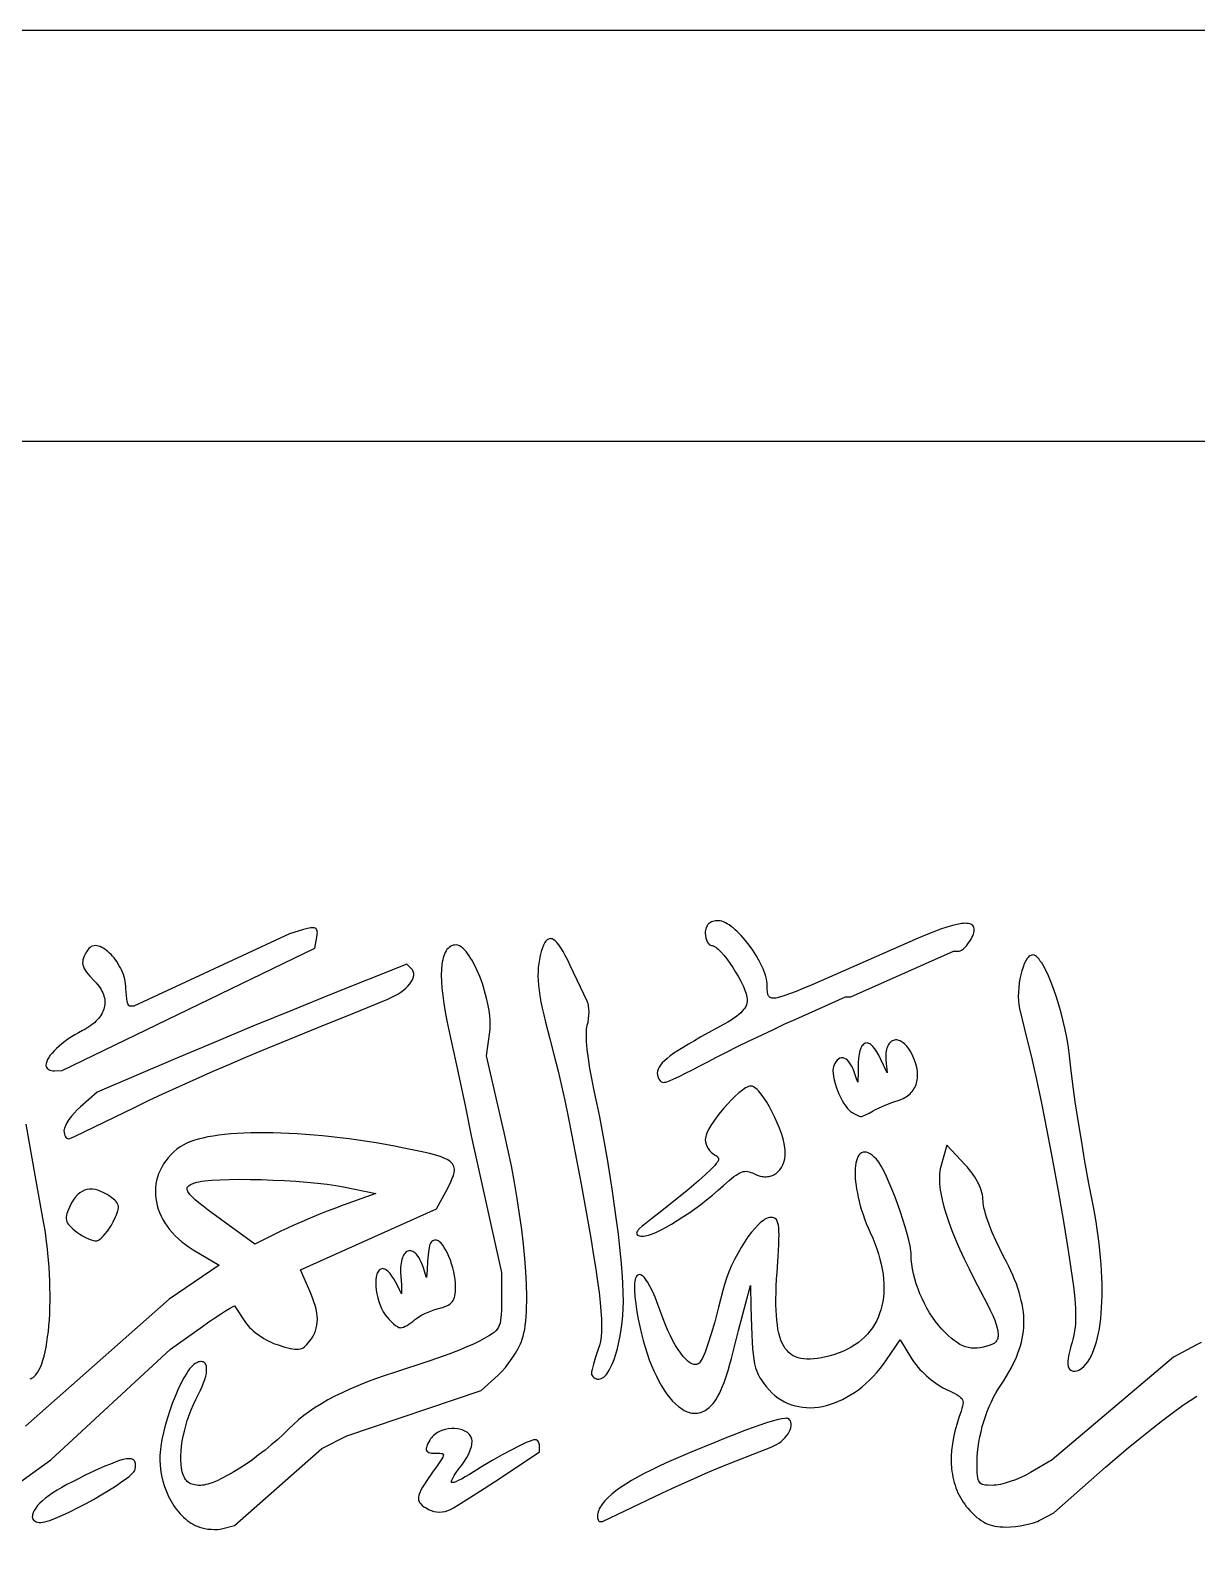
# Model space of a CAD drawing. Extents: x -592 to 638, y 287 to 852.
# Drawn here: x -27.4 to 86, y 703.5 to 852.1 of the extents above; entities that cross this region are included whole.
import ezdxf

# ---------------------------------------------------------------- set-up
doc = ezdxf.new("R2010")
doc.units = 0
doc.layers.add('COUCHE_1', color=18, linetype='CONTINUOUS')
doc.layers.add('LAYER_1', color=174, linetype='CONTINUOUS')

msp = doc.modelspace()

# ---------------------------------------------------------------- linework, layer by layer
at = {"layer": 'COUCHE_1'}
for points in [[(-591.86, 287.13), (638.14, 287.13), (638.14, 852.13), (-591.86, 852.13)], [(0.27, 762.85), (0.48, 763.92), (0.52, 764.21), (0.53, 764.34), (0.52, 764.45), (0.5, 764.56), (0.46, 764.65), (0.41, 764.72), (0.33, 764.78), (0.23, 764.82), (0.13, 764.83), (0.01, 764.83), (-0.12, 764.82), (-0.43, 764.76), (-0.82, 764.66), (-2.19, 764.25), (-17.31, 757.19), (-17.73, 757.19), (-17.75, 757.19), (-17.76, 757.2), (-17.79, 757.23), (-17.82, 757.28), (-17.9, 757.44), (-17.96, 757.66), (-18.01, 757.92), (-18.05, 758.23), (-18.08, 758.57), (-18.09, 758.94), (-18.1, 759.16), (-18.12, 759.38), (-18.16, 759.61), (-18.21, 759.83), (-18.27, 760.06), (-18.34, 760.28), (-18.43, 760.5), (-18.52, 760.72), (-18.62, 760.93), (-18.74, 761.14), (-18.98, 761.53), (-19.25, 761.89), (-19.39, 762.06), (-19.54, 762.22), (-19.69, 762.37), (-19.84, 762.51), (-19.99, 762.63), (-20.14, 762.74), (-20.3, 762.84), (-20.45, 762.92), (-20.6, 762.99), (-20.75, 763.04), (-20.9, 763.07), (-21.05, 763.09), (-21.19, 763.08), (-21.33, 763.05), (-21.46, 762.99), (-21.58, 762.91), (-21.69, 762.81), (-21.79, 762.68), (-21.93, 762.47), (-22.05, 762.27), (-22.15, 762.08), (-22.22, 761.9), (-22.28, 761.72), (-22.3, 761.55), (-22.31, 761.38), (-22.28, 761.21), (-22.23, 761.05), (-22.16, 760.87), (-22.06, 760.7), (-21.93, 760.51), (-21.78, 760.32), (-21.59, 760.11), (-21.15, 759.64), (-21, 759.48), (-20.86, 759.31), (-20.73, 759.15), (-20.61, 758.99), (-20.51, 758.82), (-20.42, 758.66), (-20.35, 758.49), (-20.28, 758.33), (-20.23, 758.17), (-20.19, 758.01), (-20.16, 757.85), (-20.15, 757.69), (-20.14, 757.53), (-20.15, 757.37), (-20.17, 757.21), (-20.2, 757.06), (-20.24, 756.9), (-20.3, 756.75), (-20.36, 756.6), (-20.44, 756.45), (-20.53, 756.3), (-20.63, 756.15), (-20.75, 756.01), (-20.88, 755.87), (-21.01, 755.73), (-21.16, 755.59), (-21.33, 755.45), (-21.5, 755.32), (-21.69, 755.19), (-21.88, 755.06), (-22.09, 754.94), (-22.32, 754.82), (-22.69, 754.62), (-23.05, 754.41), (-23.4, 754.2), (-23.73, 753.98), (-24.04, 753.76), (-24.33, 753.53), (-24.6, 753.31), (-24.85, 753.08), (-25.07, 752.86), (-25.27, 752.64), (-25.45, 752.43), (-25.59, 752.22), (-25.71, 752.01), (-25.8, 751.81), (-25.85, 751.62), (-25.87, 751.43), (-25.85, 751.31), (-25.79, 751.2), (-25.71, 751.11), (-25.6, 751.04), (-25.48, 750.98), (-25.34, 750.94), (-25.19, 750.92), (-25.04, 750.92), (-24.29, 750.95)], [(64.21, 763.88), (64.29, 764.05), (64.35, 764.2), (64.39, 764.35), (64.42, 764.49), (64.43, 764.61), (64.43, 764.73), (64.4, 764.85), (64.36, 764.95), (64.29, 765.04), (64.2, 765.11), (64.1, 765.17), (63.99, 765.21), (63.86, 765.24), (63.72, 765.25), (63.56, 765.26), (63.39, 765.25), (63.2, 765.23), (62.78, 765.16), (62.3, 765.05), (61.76, 764.89), (61.16, 764.68), (60.49, 764.43), (59.76, 764.14), (58.97, 763.8), (50.86, 760.25), (48.73, 759.32), (47.85, 758.94), (47.1, 758.63), (46.46, 758.39), (45.92, 758.2), (45.48, 758.07), (45.29, 758.02), (45.12, 757.99), (44.98, 757.98), (44.85, 757.98), (44.74, 757.98), (44.65, 758.01), (44.58, 758.04), (44.52, 758.08), (44.47, 758.13), (44.43, 758.19), (44.39, 758.26), (44.36, 758.35), (44.32, 758.58), (44.3, 758.86), (44.3, 759.19), (44.29, 759.4), (44.26, 759.62), (44.22, 759.84), (44.16, 760.08), (44.08, 760.32), (44, 760.57), (43.89, 760.82), (43.78, 761.08), (43.52, 761.6), (43.22, 762.12), (42.89, 762.64), (42.53, 763.14), (42.16, 763.62), (41.77, 764.06), (41.38, 764.46), (41.18, 764.64), (40.98, 764.81), (40.79, 764.96), (40.6, 765.1), (40.41, 765.22), (40.22, 765.32), (40.04, 765.4), (39.87, 765.46), (39.7, 765.5), (39.53, 765.51), (39.38, 765.51), (39.25, 765.5), (39.12, 765.47), (38.99, 765.44), (38.88, 765.4), (38.77, 765.34), (38.68, 765.28), (38.59, 765.21), (38.51, 765.13), (38.45, 765.03), (38.39, 764.93), (38.35, 764.82), (38.31, 764.7), (38.29, 764.58), (38.27, 764.45), (38.27, 764.3), (38.28, 764.07), (38.32, 763.85), (38.37, 763.65), (38.44, 763.47), (38.54, 763.32), (38.65, 763.21), (38.71, 763.16), (38.78, 763.12), (38.85, 763.1), (38.92, 763.09), (39, 763.08), (39.08, 763.06), (39.17, 763.01), (39.28, 762.94), (39.4, 762.85), (39.52, 762.74), (39.79, 762.48), (40.07, 762.16), (40.36, 761.79), (40.65, 761.39), (40.94, 760.96), (41.22, 760.51), (41.49, 760.06), (41.73, 759.62), (41.94, 759.18), (42.11, 758.77), (42.24, 758.4), (42.29, 758.23), (42.32, 758.07), (42.34, 757.93), (42.35, 757.8), (42.34, 757.64), (42.31, 757.49), (42.27, 757.33), (42.2, 757.18), (42.11, 757.02), (42, 756.87), (41.87, 756.71), (41.71, 756.54), (41.52, 756.38), (41.3, 756.2), (41.05, 756.03), (40.77, 755.84), (40.47, 755.65), (40.12, 755.45), (39.34, 755.01), (37.85, 754.21), (37.21, 753.84), (36.62, 753.5), (36.1, 753.19), (35.63, 752.9), (35.22, 752.62), (34.86, 752.36), (34.55, 752.12), (34.29, 751.89), (34.08, 751.68), (33.9, 751.47), (33.77, 751.27), (33.68, 751.07), (33.62, 750.87), (33.6, 750.68), (33.62, 750.51), (33.65, 750.34), (33.7, 750.19), (33.78, 750.06), (33.87, 749.94), (33.97, 749.85), (34.1, 749.79), (34.23, 749.77), (34.33, 749.79), (34.44, 749.82), (34.77, 749.94), (35.2, 750.12), (35.73, 750.37), (36.35, 750.67), (37.03, 751.01), (37.75, 751.38), (38.51, 751.78), (39.35, 752.23), (40.32, 752.73), (41.4, 753.27), (42.55, 753.83), (43.72, 754.39), (44.89, 754.94), (46.02, 755.47), (47.07, 755.94), (51.92, 758.1), (52.41, 758.1), (62.41, 762.54), (62.9, 762.54), (62.97, 762.55), (63.05, 762.57), (63.19, 762.64), (63.35, 762.75), (63.51, 762.9), (63.67, 763.07), (63.82, 763.26), (63.98, 763.48), (64.12, 763.71)], [(16.05, 760.73), (15.91, 761.03), (15.76, 761.32), (15.61, 761.6), (15.46, 761.85), (15.3, 762.09), (15.15, 762.31), (14.99, 762.51), (14.83, 762.69), (14.67, 762.84), (14.51, 762.96), (14.35, 763.06), (14.19, 763.12), (14.03, 763.16), (13.87, 763.15), (13.73, 763.12), (13.59, 763.07), (13.47, 763), (13.35, 762.91), (13.24, 762.81), (13.14, 762.7), (13.05, 762.57), (12.97, 762.42), (12.9, 762.27), (12.83, 762.09), (12.77, 761.91), (12.73, 761.71), (12.68, 761.49), (12.65, 761.26), (12.61, 760.76), (12.59, 760.21), (12.61, 759.6), (12.65, 758.94), (12.73, 758.23), (12.83, 757.46), (12.97, 756.64), (13.13, 755.77), (13.33, 754.85), (14.23, 750.7), (14.94, 747.36), (15.5, 744.58), (18.43, 731.27), (18.44, 728.47), (18.43, 727.58), (18.42, 727.21), (18.39, 726.89), (18.36, 726.6), (18.3, 726.36), (18.23, 726.14), (18.14, 725.95), (18.03, 725.77), (17.89, 725.61), (17.72, 725.45), (17.52, 725.3), (17.28, 725.14), (17, 724.98), (16.31, 724.6), (15.78, 724.35), (15.08, 724.04), (14.25, 723.71), (13.32, 723.35), (12.32, 722.99), (11.28, 722.62), (10.22, 722.27), (9.19, 721.93), (8.13, 721.6), (7.14, 721.27), (6.2, 720.94), (5.31, 720.61), (4.47, 720.27), (3.68, 719.94), (2.93, 719.59), (2.22, 719.24), (1.56, 718.89), (0.92, 718.52), (0.33, 718.14), (-0.24, 717.76), (-0.78, 717.36), (-1.29, 716.94), (-1.78, 716.51), (-2.24, 716.06), (-2.79, 715.53), (-3.36, 715.01), (-3.96, 714.5), (-4.56, 714), (-5.18, 713.53), (-5.79, 713.07), (-6.41, 712.64), (-7.01, 712.25), (-7.61, 711.88), (-8.18, 711.55), (-8.72, 711.27), (-9.23, 711.02), (-9.7, 710.83), (-9.92, 710.75), (-10.13, 710.69), (-10.33, 710.64), (-10.51, 710.6), (-10.67, 710.58), (-10.82, 710.57), (-11.02, 710.57), (-11.21, 710.59), (-11.38, 710.61), (-11.53, 710.64), (-11.67, 710.68), (-11.8, 710.73), (-11.92, 710.79), (-12.02, 710.86), (-12.12, 710.94), (-12.21, 711.03), (-12.29, 711.13), (-12.36, 711.25), (-12.43, 711.39), (-12.5, 711.54), (-12.55, 711.7), (-12.61, 711.88), (-12.68, 712.24), (-12.73, 712.62), (-12.76, 713.02), (-12.76, 713.45), (-12.73, 713.9), (-12.69, 714.37), (-12.62, 714.86), (-12.52, 715.35), (-12.41, 715.86), (-12.27, 716.37), (-12.12, 716.89), (-11.94, 717.4), (-11.74, 717.92), (-11.52, 718.43), (-11.29, 718.94), (-11.03, 719.44), (-10.84, 719.82), (-10.67, 720.19), (-10.53, 720.55), (-10.41, 720.88), (-10.33, 721.19), (-10.27, 721.47), (-10.24, 721.73), (-10.24, 721.96), (-10.27, 722.17), (-10.29, 722.26), (-10.33, 722.34), (-10.37, 722.42), (-10.43, 722.48), (-10.49, 722.53), (-10.56, 722.58), (-10.64, 722.6), (-10.73, 722.62), (-10.82, 722.62), (-10.92, 722.6), (-11.02, 722.58), (-11.12, 722.54), (-11.35, 722.43), (-11.48, 722.33), (-11.62, 722.21), (-11.76, 722.07), (-11.9, 721.9), (-12.04, 721.71), (-12.18, 721.5), (-12.46, 721.02), (-12.75, 720.48), (-13.03, 719.88), (-13.31, 719.23), (-13.58, 718.55), (-13.83, 717.84), (-14.06, 717.13), (-14.26, 716.41), (-14.44, 715.7), (-14.59, 715.02), (-14.7, 714.37), (-14.74, 714.06), (-14.77, 713.76), (-14.78, 713.48), (-14.79, 713.21), (-14.79, 712.92), (-14.77, 712.64), (-14.72, 712.08), (-14.63, 711.53), (-14.5, 710.99), (-14.35, 710.47), (-14.16, 709.96), (-13.94, 709.48), (-13.7, 709.02), (-13.43, 708.58), (-13.29, 708.38), (-13.14, 708.18), (-12.99, 707.99), (-12.82, 707.8), (-12.66, 707.63), (-12.49, 707.47), (-12.31, 707.31), (-12.13, 707.16), (-11.95, 707.03), (-11.76, 706.9), (-11.56, 706.79), (-11.36, 706.68), (-11.16, 706.59), (-10.95, 706.51), (-10.69, 706.43), (-10.41, 706.37), (-10.11, 706.32), (-9.8, 706.3), (-9.49, 706.29), (-9.19, 706.29), (-8.91, 706.32), (-8.66, 706.37), (-7.54, 706.65), (0.98, 714.16), (3.41, 715.4), (16.48, 719.8), (18.12, 721.3), (18.29, 721.47), (18.47, 721.65), (18.82, 722.04), (19.16, 722.48), (19.49, 722.94), (19.79, 723.42), (20.06, 723.89), (20.28, 724.35), (20.38, 724.57), (20.46, 724.79), (20.55, 725.08), (20.63, 725.4), (20.7, 725.75), (20.76, 726.14), (20.81, 726.55), (20.84, 726.99), (20.87, 727.45), (20.89, 727.94), (20.9, 728.45), (20.9, 728.99), (20.88, 730.13), (20.81, 731.36), (20.72, 732.66), (20.58, 734.03), (20.41, 735.47), (20.21, 736.95), (19.97, 738.48), (19.7, 740.05), (19.4, 741.65), (19.06, 743.27), (18.7, 744.9), (16.97, 752.38), (17.3, 754.71), (17.33, 754.99), (17.34, 755.29), (17.34, 755.59), (17.33, 755.91), (17.3, 756.24), (17.26, 756.58), (17.21, 756.93), (17.15, 757.28), (16.99, 757.99), (16.8, 758.7), (16.58, 759.4), (16.32, 760.08)], [(26.86, 757.47), (26.82, 757.59), (26.78, 757.69), (26.12, 759.05), (25.13, 761.16), (24.88, 761.67), (24.65, 762.13), (24.43, 762.53), (24.22, 762.87), (24.02, 763.16), (23.83, 763.39), (23.65, 763.57), (23.55, 763.64), (23.46, 763.7), (23.37, 763.74), (23.28, 763.76), (23.19, 763.77), (23.1, 763.76), (23.01, 763.73), (22.93, 763.69), (22.85, 763.63), (22.78, 763.56), (22.71, 763.48), (22.65, 763.38), (22.53, 763.15), (22.42, 762.86), (22.31, 762.53), (22.21, 762.14), (22.13, 761.75), (22.07, 761.36), (22.02, 760.97), (22, 760.56), (21.99, 760.14), (22.01, 759.7), (22.04, 759.23), (22.1, 758.73), (22.18, 758.2), (22.28, 757.63), (22.41, 757.01), (22.55, 756.35), (22.73, 755.63), (23.14, 754.01), (23.58, 752.36), (23.95, 750.88), (24.29, 749.46), (24.61, 748.01), (24.94, 746.43), (25.3, 744.61), (26.19, 739.87), (26.87, 736.08), (27.15, 734.44), (27.4, 732.95), (27.61, 731.61), (27.79, 730.41), (27.93, 729.34), (28.04, 728.38), (28.12, 727.53), (28.17, 726.78), (28.18, 726.12), (28.17, 725.54), (28.13, 725.02), (28.07, 724.57), (27.98, 724.17), (27.86, 723.81), (27.6, 723.06), (27.39, 722.38), (27.25, 721.84), (27.21, 721.63), (27.19, 721.49), (27.21, 721.37), (27.25, 721.25), (27.32, 721.16), (27.41, 721.07), (27.52, 721.01), (27.63, 720.96), (27.76, 720.92), (27.9, 720.91), (28.03, 720.93), (28.15, 720.96), (28.27, 721.03), (28.39, 721.11), (28.5, 721.21), (28.61, 721.32), (28.72, 721.46), (28.82, 721.61), (28.92, 721.78), (29.03, 721.96), (29.22, 722.37), (29.4, 722.83), (29.57, 723.35), (29.73, 723.9), (29.87, 724.49), (30, 725.11), (30.1, 725.75), (30.19, 726.42), (30.25, 727.1), (30.29, 727.78), (30.31, 728.47), (30.29, 729.32), (30.25, 730.28), (30.17, 731.35), (30.07, 732.5), (29.95, 733.73), (29.81, 735.03), (29.64, 736.39), (29.45, 737.78), (29.25, 739.21), (29.02, 740.66), (28.79, 742.12), (28.54, 743.57), (28.28, 745.01), (28.01, 746.42), (27.73, 747.79), (27.44, 749.12), (27.22, 750.15), (27.04, 751.15), (26.9, 752.1), (26.79, 752.97), (26.72, 753.75), (26.7, 754.1), (26.7, 754.42), (26.7, 754.71), (26.72, 754.96), (26.74, 755.17), (26.78, 755.34), (26.86, 755.65), (26.91, 755.98), (26.94, 756.31), (26.96, 756.63), (26.95, 756.94), (26.91, 757.22)], [(9.24, 761.27), (1.75, 758.29), (-1.74, 756.89), (-5.74, 755.25), (-9.75, 753.58), (-13.29, 752.08), (-20.9, 748.83), (-22.5, 747.42), (-22.82, 747.12), (-23.12, 746.8), (-23.4, 746.48), (-23.64, 746.16), (-23.83, 745.86), (-23.98, 745.57), (-24.04, 745.44), (-24.08, 745.32), (-24.11, 745.2), (-24.12, 745.09), (-24.11, 744.91), (-24.08, 744.75), (-24.04, 744.6), (-23.97, 744.48), (-23.89, 744.39), (-23.79, 744.32), (-23.67, 744.3), (-23.55, 744.33), (-23.1, 744.52), (-17.27, 747.35), (-15.97, 747.98), (-14.5, 748.66), (-12.92, 749.39), (-11.27, 750.13), (-9.61, 750.86), (-7.98, 751.57), (-6.44, 752.23), (-5.03, 752.82), (1.38, 755.45), (3.42, 756.27), (7.38, 757.87), (7.72, 758.03), (8.05, 758.19), (8.35, 758.37), (8.64, 758.56), (8.9, 758.75), (9.13, 758.95), (9.33, 759.15), (9.51, 759.36), (9.66, 759.56), (9.77, 759.77), (9.85, 759.97), (9.9, 760.17), (9.9, 760.27), (9.9, 760.37), (9.89, 760.46), (9.86, 760.56), (9.83, 760.64), (9.78, 760.73), (9.72, 760.81), (9.65, 760.88)], [(75.2, 742.1), (74.85, 744.15), (74.53, 746.08), (74.26, 747.9), (74.02, 749.6), (73.82, 751.19), (73.65, 752.66), (73.56, 753.39), (73.44, 754.16), (73.28, 754.94), (73.09, 755.74), (72.89, 756.54), (72.66, 757.32), (72.42, 758.09), (72.16, 758.82), (71.9, 759.5), (71.64, 760.14), (71.38, 760.7), (71.12, 761.19), (70.99, 761.4), (70.86, 761.59), (70.74, 761.76), (70.62, 761.9), (70.5, 762.02), (70.38, 762.11), (70.26, 762.16), (70.14, 762.18), (70.03, 762.17), (69.93, 762.14), (69.84, 762.09), (69.75, 762.02), (69.67, 761.93), (69.59, 761.83), (69.44, 761.6), (69.3, 761.32), (69.18, 761), (69.06, 760.64), (68.96, 760.26), (68.88, 759.85), (68.81, 759.43), (68.76, 759), (68.73, 758.57), (68.72, 758.15), (68.73, 757.73), (68.77, 757.34), (68.83, 756.96), (69.31, 754.95), (70.05, 751.93), (70.25, 751.06), (70.48, 750.07), (70.97, 747.76), (71.5, 745.1), (72.05, 742.22), (72.59, 739.23), (73.1, 736.25), (73.56, 733.41), (73.96, 730.8), (74.11, 729.69), (74.21, 728.7), (74.27, 727.81), (74.29, 727.4), (74.29, 727.01), (74.29, 726.64), (74.27, 726.29), (74.24, 725.96), (74.2, 725.65), (74.16, 725.35), (74.1, 725.06), (74.03, 724.78), (73.95, 724.51), (73.82, 724.1), (73.72, 723.7), (73.64, 723.31), (73.58, 722.95), (73.55, 722.63), (73.54, 722.36), (73.56, 722.14), (73.59, 722.05), (73.63, 721.97), (73.72, 721.86), (73.83, 721.78), (73.95, 721.73), (74.09, 721.69), (74.23, 721.69), (74.38, 721.71), (74.53, 721.75), (74.67, 721.82), (74.89, 721.97), (75.09, 722.14), (75.29, 722.35), (75.47, 722.59), (75.64, 722.85), (75.8, 723.14), (75.95, 723.45), (76.08, 723.79), (76.21, 724.16), (76.33, 724.55), (76.43, 724.96), (76.52, 725.39), (76.6, 725.85), (76.68, 726.32), (76.74, 726.82), (76.79, 727.34), (76.82, 727.87), (76.85, 728.43), (76.87, 729), (76.87, 729.59), (76.86, 730.19), (76.84, 730.81), (76.81, 731.44), (76.77, 732.09), (76.72, 732.75), (76.66, 733.42), (76.58, 734.11), (76.49, 734.81), (76.39, 735.51), (76.28, 736.23), (76.16, 736.95), (76.02, 737.68), (75.59, 739.95)], [(52.3, 747.04), (52.4, 746.96), (52.49, 746.9), (52.78, 746.73), (53.03, 746.59), (53.24, 746.5), (53.38, 746.45), (53.47, 746.47), (53.57, 746.5), (53.84, 746.62), (54.2, 746.8), (54.6, 747.01), (54.84, 747.13), (55.12, 747.27), (55.78, 747.56), (56.51, 747.85), (57.21, 748.1), (57.37, 748.16), (57.53, 748.23), (57.67, 748.31), (57.82, 748.39), (57.95, 748.48), (58.07, 748.58), (58.19, 748.68), (58.3, 748.79), (58.4, 748.9), (58.49, 749.03), (58.57, 749.16), (58.65, 749.29), (58.71, 749.43), (58.77, 749.57), (58.81, 749.72), (58.85, 749.87), (58.9, 750.19), (58.92, 750.52), (58.9, 750.87), (58.84, 751.22), (58.75, 751.59), (58.62, 751.96), (58.46, 752.35), (58.26, 752.74), (58.06, 753.05), (57.86, 753.32), (57.75, 753.44), (57.64, 753.54), (57.53, 753.63), (57.43, 753.71), (57.32, 753.77), (57.21, 753.83), (57.1, 753.87), (56.99, 753.89), (56.89, 753.91), (56.78, 753.91), (56.68, 753.9), (56.58, 753.87), (56.48, 753.83), (56.39, 753.78), (56.31, 753.72), (56.23, 753.64), (56.16, 753.56), (56.09, 753.46), (56.03, 753.35), (55.98, 753.24), (55.93, 753.11), (55.9, 752.97), (55.84, 752.67), (55.82, 752.33), (55.84, 751.95), (55.95, 750.72), (55.36, 752), (55.15, 752.42), (54.95, 752.77), (54.76, 753.06), (54.57, 753.29), (54.47, 753.38), (54.38, 753.46), (54.28, 753.52), (54.19, 753.57), (54.09, 753.6), (54, 753.62), (53.9, 753.61), (53.81, 753.59), (53.73, 753.55), (53.65, 753.49), (53.58, 753.42), (53.51, 753.33), (53.45, 753.23), (53.4, 753.11), (53.31, 752.84), (53.23, 752.52), (53.18, 752.14), (53.15, 751.7), (53.14, 751.21), (53.13, 750.55), (53.12, 750.06), (53.11, 749.82), (53.1, 749.82), (52.99, 750.14), (52.83, 750.6), (52.73, 750.9), (52.61, 751.16), (52.49, 751.4), (52.37, 751.6), (52.24, 751.78), (52.1, 751.93), (51.96, 752.04), (51.82, 752.12), (51.67, 752.16), (51.52, 752.17), (51.37, 752.13), (51.23, 752.05), (51.1, 751.94), (50.98, 751.79), (50.87, 751.61), (50.77, 751.39), (50.74, 751.29), (50.71, 751.18), (50.69, 750.93), (50.7, 750.65), (50.74, 750.35), (50.8, 750.03), (50.89, 749.69), (51, 749.35), (51.12, 749), (51.26, 748.66), (51.41, 748.33), (51.58, 748.01), (51.75, 747.72), (51.93, 747.46), (52.11, 747.23)], [(31.99, 734.82), (32.14, 734.82), (32.27, 734.82), (32.42, 734.84), (32.57, 734.87), (32.74, 734.92), (33.12, 735.05), (33.53, 735.22), (33.99, 735.44), (34.47, 735.7), (34.99, 736), (35.53, 736.33), (36.09, 736.69), (36.66, 737.07), (37.24, 737.48), (37.82, 737.91), (38.39, 738.36), (38.96, 738.82), (39.52, 739.29), (40.05, 739.76), (40.6, 740.25), (40.84, 740.45), (41.06, 740.62), (41.27, 740.77), (41.45, 740.89), (41.63, 740.98), (41.79, 741.05), (41.95, 741.1), (42.09, 741.12), (42.24, 741.13), (42.38, 741.12), (42.53, 741.08), (42.69, 741.03), (42.86, 740.97), (43.04, 740.88), (43.33, 740.75), (43.62, 740.66), (43.76, 740.63), (43.9, 740.61), (44.04, 740.6), (44.18, 740.6), (44.31, 740.61), (44.44, 740.62), (44.57, 740.65), (44.69, 740.69), (44.81, 740.73), (44.93, 740.79), (45.04, 740.85), (45.15, 740.92), (45.34, 741.08), (45.52, 741.28), (45.68, 741.5), (45.81, 741.76), (45.91, 742.03), (45.99, 742.34), (46.03, 742.66), (46.05, 743.01), (46.04, 743.2), (46.02, 743.4), (45.95, 743.83), (45.83, 744.3), (45.67, 744.8), (45.48, 745.32), (45.27, 745.85), (45.03, 746.38), (44.78, 746.9), (44.51, 747.39), (44.24, 747.86), (43.97, 748.28), (43.7, 748.65), (43.44, 748.96), (43.31, 749.09), (43.19, 749.2), (43.07, 749.29), (42.95, 749.36), (42.84, 749.4), (42.72, 749.42), (42.6, 749.41), (42.47, 749.37), (42.33, 749.31), (42.19, 749.24), (42.04, 749.14), (41.88, 749.03), (41.54, 748.77), (41.19, 748.45), (40.82, 748.1), (40.45, 747.7), (40.08, 747.29), (39.73, 746.86), (39.39, 746.43), (39.09, 746), (38.82, 745.58), (38.59, 745.19), (38.42, 744.83), (38.36, 744.66), (38.31, 744.51), (38.28, 744.36), (38.27, 744.22), (38.29, 744.01), (38.35, 743.78), (38.43, 743.57), (38.55, 743.35), (38.69, 743.16), (38.85, 742.98), (39.03, 742.82), (39.22, 742.7), (39.35, 742.63), (39.44, 742.56), (39.5, 742.49), (39.54, 742.42), (39.55, 742.35), (39.54, 742.26), (39.51, 742.16), (39.44, 742.03), (39.34, 741.88), (39.21, 741.71), (39.03, 741.52), (38.82, 741.31), (38.29, 740.81), (37.6, 740.2), (36.46, 739.23), (35.22, 738.22), (34.04, 737.27), (33.05, 736.52), (32.54, 736.13), (32.14, 735.8), (31.85, 735.54), (31.74, 735.42), (31.67, 735.31), (31.61, 735.21), (31.59, 735.11), (31.61, 735.01), (31.67, 734.93), (31.76, 734.87), (31.87, 734.84)], [(-20.23, 739.04), (-20.53, 739.18), (-20.81, 739.28), (-21.09, 739.35), (-21.36, 739.38), (-21.62, 739.39), (-21.88, 739.35), (-22.12, 739.28), (-22.35, 739.18), (-22.57, 739.04), (-22.78, 738.87), (-22.97, 738.67), (-23.15, 738.43), (-23.32, 738.16), (-23.48, 737.86), (-23.69, 737.4), (-23.77, 737.19), (-23.83, 737.01), (-23.87, 736.83), (-23.9, 736.67), (-23.9, 736.52), (-23.88, 736.37), (-23.83, 736.22), (-23.76, 736.08), (-23.67, 735.95), (-23.56, 735.81), (-23.42, 735.68), (-23.26, 735.53), (-22.87, 735.22), (-22.59, 735.02), (-22.31, 734.84), (-22.02, 734.69), (-21.74, 734.56), (-21.48, 734.46), (-21.24, 734.4), (-21.13, 734.38), (-21.03, 734.38), (-20.93, 734.38), (-20.84, 734.4), (-20.76, 734.43), (-20.67, 734.48), (-20.49, 734.62), (-20.3, 734.81), (-20.1, 735.04), (-19.9, 735.3), (-19.7, 735.59), (-19.51, 735.9), (-19.33, 736.22), (-19.1, 736.71), (-19, 736.91), (-18.93, 737.1), (-18.87, 737.27), (-18.84, 737.43), (-18.82, 737.58), (-18.82, 737.72), (-18.85, 737.85), (-18.9, 737.98), (-18.97, 738.1), (-19.06, 738.21), (-19.17, 738.32), (-19.3, 738.43), (-19.62, 738.67), (-19.93, 738.87)], [(-11.84, 739.81), (-11.64, 739.91), (-11.38, 740.01), (-11.21, 740.07), (-11, 740.11), (-10.75, 740.16), (-10.46, 740.2), (-9.77, 740.26), (-8.96, 740.31), (-8.05, 740.33), (-7.06, 740.35), (-6.01, 740.34), (-4.91, 740.32), (-3.79, 740.28), (-2.67, 740.23), (-1.56, 740.16), (-0.49, 740.08), (0.53, 739.99), (1.48, 739.88), (2.33, 739.76), (3.07, 739.62), (6.21, 738.98), (3.05, 737.84), (2.3, 737.56), (1.49, 737.25), (0.66, 736.92), (-0.18, 736.57), (-0.99, 736.23), (-1.75, 735.9), (-2.44, 735.58), (-3.03, 735.3), (-5.55, 734.05), (-8.9, 736.48), (-10.1, 737.36), (-10.59, 737.74), (-11.01, 738.07), (-11.36, 738.37), (-11.65, 738.64), (-11.87, 738.87), (-12.02, 739.08), (-12.08, 739.17), (-12.11, 739.25), (-12.14, 739.32), (-12.15, 739.39), (-12.15, 739.45), (-12.14, 739.5), (-12.12, 739.55), (-12.09, 739.6), (-12.05, 739.66), (-12, 739.71)], [(7.32, 726.93), (7.53, 726.7), (7.73, 726.48), (7.93, 726.3), (8.13, 726.14), (8.31, 726.02), (8.47, 725.94), (8.55, 725.92), (8.62, 725.91), (8.76, 725.93), (8.92, 725.97), (9.08, 726.05), (9.26, 726.14), (9.44, 726.25), (9.63, 726.38), (9.81, 726.52), (9.97, 726.67), (10.16, 726.82), (10.39, 726.98), (10.66, 727.14), (10.97, 727.29), (11.3, 727.44), (11.63, 727.57), (11.97, 727.68), (12.31, 727.77), (12.54, 727.83), (12.75, 727.89), (12.94, 727.96), (13.12, 728.04), (13.27, 728.12), (13.41, 728.21), (13.54, 728.32), (13.64, 728.43), (13.73, 728.56), (13.81, 728.71), (13.86, 728.86), (13.91, 729.03), (13.94, 729.22), (13.96, 729.42), (13.98, 729.88), (13.97, 730.24), (13.93, 730.6), (13.87, 730.98), (13.8, 731.36), (13.7, 731.74), (13.59, 732.12), (13.47, 732.48), (13.33, 732.83), (13.19, 733.15), (13.04, 733.45), (12.88, 733.72), (12.72, 733.95), (12.56, 734.15), (12.39, 734.3), (12.31, 734.35), (12.22, 734.4), (12.13, 734.43), (12.04, 734.43), (11.94, 734.43), (11.84, 734.41), (11.75, 734.37), (11.66, 734.31), (11.59, 734.23), (11.53, 734.13), (11.48, 734.02), (11.44, 733.87), (11.4, 733.7), (11.36, 733.51), (11.31, 733.02), (11.26, 732.37), (11.21, 731.56), (11.18, 731.11), (11.16, 730.79), (11.16, 730.79), (11.12, 730.87), (10.84, 731.73), (10.68, 732.17), (10.59, 732.37), (10.51, 732.55), (10.42, 732.71), (10.32, 732.86), (10.23, 732.98), (10.13, 733.09), (10.03, 733.19), (9.93, 733.27), (9.83, 733.33), (9.73, 733.37), (9.62, 733.4), (9.52, 733.41), (9.42, 733.39), (9.32, 733.36), (9.22, 733.32), (9.14, 733.25), (9.06, 733.17), (8.98, 733.07), (8.91, 732.96), (8.85, 732.84), (8.8, 732.7), (8.75, 732.55), (8.71, 732.38), (8.67, 732.2), (8.63, 731.81), (8.62, 731.36), (8.64, 730.86), (8.7, 730.11), (8.73, 729.57), (8.73, 729.22), (8.73, 729.21), (8.69, 729.27), (8.53, 729.6), (8.3, 730.08), (8.14, 730.39), (7.97, 730.68), (7.79, 730.94), (7.61, 731.18), (7.42, 731.37), (7.25, 731.52), (7.16, 731.58), (7.07, 731.62), (6.98, 731.65), (6.9, 731.66), (6.79, 731.65), (6.7, 731.62), (6.61, 731.57), (6.53, 731.5), (6.47, 731.42), (6.41, 731.33), (6.36, 731.22), (6.32, 731.11), (6.26, 730.85), (6.22, 730.57), (6.21, 730.25), (6.23, 729.91), (6.26, 729.56), (6.32, 729.2), (6.4, 728.83), (6.51, 728.47), (6.63, 728.12), (6.77, 727.78), (6.94, 727.47), (7.13, 727.18)], [(28.27, 707.04), (32.62, 709.14), (34.03, 709.81), (35.42, 710.46), (36.82, 711.09), (38.25, 711.71), (39.73, 712.33), (41.28, 712.96), (42.93, 713.61), (44.69, 714.3), (44.95, 714.41), (45.19, 714.54), (45.42, 714.69), (45.64, 714.85), (45.84, 715.02), (46.02, 715.2), (46.18, 715.39), (46.32, 715.59), (46.43, 715.78), (46.52, 715.98), (46.59, 716.17), (46.62, 716.36), (46.63, 716.55), (46.59, 716.72), (46.56, 716.8), (46.52, 716.88), (46.46, 716.95), (46.4, 717.03), (46.32, 717.07), (46.23, 717.09), (46.12, 717.1), (45.99, 717.09), (45.67, 717.05), (45.27, 716.96), (44.78, 716.82), (44.21, 716.65), (43.56, 716.43), (42.83, 716.17), (42.02, 715.87), (41.15, 715.53), (40.2, 715.16), (39.18, 714.75), (36.95, 713.82), (34.47, 712.75), (33.71, 712.41), (32.99, 712.06), (32.31, 711.72), (31.67, 711.38), (31.08, 711.03), (30.53, 710.69), (30.03, 710.36), (29.57, 710.03), (29.16, 709.7), (28.81, 709.38), (28.5, 709.06), (28.25, 708.75), (28.14, 708.59), (28.04, 708.44), (27.96, 708.29), (27.9, 708.15), (27.84, 708), (27.8, 707.85), (27.78, 707.71), (27.77, 707.57), (27.79, 707.38), (27.84, 707.23), (27.87, 707.16), (27.92, 707.1), (27.98, 707.06), (28.05, 707.04)], [(22.14, 714.51), (22.11, 714.62), (22.08, 714.72), (22.03, 714.81), (21.98, 714.89), (21.9, 714.95), (21.82, 715), (21.72, 715.01), (21.57, 714.99), (21.38, 714.93), (21.14, 714.85), (20.85, 714.73), (20.18, 714.42), (19.38, 714.01), (18.51, 713.54), (17.59, 713.03), (16.67, 712.48), (15.79, 711.93), (15.33, 711.63), (14.91, 711.39), (14.55, 711.18), (14.24, 711.03), (13.99, 710.92), (13.79, 710.86), (13.71, 710.84), (13.65, 710.84), (13.61, 710.84), (13.59, 710.85), (13.58, 710.86), (13.58, 710.87), (13.57, 710.89), (13.57, 710.94), (13.59, 711), (13.61, 711.07), (13.7, 711.27), (13.84, 711.52), (14.03, 711.81), (14.27, 712.16), (14.57, 712.55), (14.83, 712.91), (15.06, 713.28), (15.25, 713.65), (15.4, 714.01), (15.51, 714.35), (15.55, 714.51), (15.57, 714.66), (15.58, 714.81), (15.58, 714.94), (15.56, 715.07), (15.53, 715.18), (15.47, 715.31), (15.4, 715.42), (15.32, 715.53), (15.22, 715.63), (15.12, 715.71), (15.01, 715.79), (14.89, 715.86), (14.76, 715.92), (14.63, 715.97), (14.48, 716.01), (14.19, 716.07), (13.89, 716.1), (13.58, 716.1), (13.26, 716.06), (12.95, 716), (12.64, 715.9), (12.36, 715.78), (12.22, 715.7), (12.09, 715.62), (11.96, 715.53), (11.84, 715.43), (11.73, 715.32), (11.63, 715.21), (11.54, 715.09), (11.46, 714.96), (11.29, 714.64), (11.18, 714.37), (11.14, 714.26), (11.13, 714.15), (11.13, 714.05), (11.16, 713.96), (11.22, 713.88), (11.29, 713.82), (11.39, 713.77), (11.49, 713.74), (11.62, 713.72), (11.76, 713.71), (12.09, 713.7), (12.45, 713.69), (12.59, 713.68), (12.69, 713.66), (12.75, 713.63), (12.78, 713.61), (12.79, 713.58), (12.79, 713.53), (12.77, 713.44), (12.72, 713.31), (12.64, 713.16), (12.52, 712.97), (12.19, 712.48), (11.74, 711.84), (11.18, 711.03), (10.95, 710.68), (10.76, 710.38), (10.61, 710.1), (10.49, 709.86), (10.41, 709.63), (10.37, 709.43), (10.36, 709.24), (10.38, 709.15), (10.4, 709.06), (10.47, 708.9), (10.58, 708.76), (10.73, 708.62), (10.9, 708.49), (11.11, 708.37), (11.34, 708.23), (11.6, 708.12), (11.86, 708.03), (12.13, 707.98), (12.4, 707.97), (12.68, 707.98), (12.95, 708.03), (13.22, 708.11), (13.48, 708.23), (13.77, 708.39), (14.19, 708.64), (15.33, 709.35), (16.76, 710.26), (18.31, 711.28), (22.14, 713.83), (22.14, 714.4)], [(-26.19, 706.98), (-25.99, 707.02), (-25.76, 707.08), (-25.5, 707.16), (-24.93, 707.38), (-24.27, 707.66), (-23.56, 708), (-22.81, 708.37), (-22.04, 708.78), (-21.26, 709.2), (-20.5, 709.64), (-19.78, 710.08), (-19.11, 710.5), (-18.51, 710.9), (-18, 711.28), (-17.79, 711.45), (-17.6, 711.61), (-17.45, 711.76), (-17.33, 711.89), (-17.24, 712.02), (-17.2, 712.14), (-17.16, 712.39), (-17.15, 712.61), (-17.16, 712.71), (-17.19, 712.8), (-17.22, 712.89), (-17.27, 712.96), (-17.33, 713.03), (-17.41, 713.08), (-17.49, 713.12), (-17.59, 713.14), (-17.69, 713.16), (-17.8, 713.16), (-18.06, 713.14), (-18.36, 713.08), (-18.72, 712.98), (-19.13, 712.83), (-19.6, 712.65), (-20.13, 712.43), (-20.72, 712.17), (-22.11, 711.52), (-22.72, 711.22), (-23.3, 710.93), (-23.83, 710.65), (-24.32, 710.37), (-24.78, 710.1), (-25.19, 709.83), (-25.57, 709.57), (-25.9, 709.32), (-26.2, 709.07), (-26.46, 708.83), (-26.68, 708.6), (-26.87, 708.36), (-27.01, 708.14), (-27.11, 707.91), (-27.18, 707.7), (-27.19, 707.59), (-27.2, 707.47), (-27.18, 707.36), (-27.12, 707.25), (-27.04, 707.16), (-26.93, 707.08), (-26.81, 707.03), (-26.67, 706.99), (-26.52, 706.96), (-26.36, 706.96)]]:
    msp.add_lwpolyline(points, close=True, dxfattribs=at)
for points in [[(-28.33, 710.94), (-25.41, 713.06), (-13.75, 723.81), (-10.65, 726.03), (-10.03, 726.47), (-9.44, 726.87), (-8.9, 727.23), (-8.42, 727.54), (-8.03, 727.78), (-7.72, 727.95), (-7.53, 728.04), (-7.52, 728.04), (-6.45, 726.42), (-6.34, 726.26), (-6.21, 726.1), (-6.06, 725.94), (-5.89, 725.78), (-5.71, 725.61), (-5.52, 725.46), (-5.11, 725.15), (-4.67, 724.87), (-4.44, 724.73), (-4.2, 724.61), (-3.97, 724.5), (-3.74, 724.39), (-3.5, 724.3), (-3.27, 724.23), (-2.62, 724.03), (-2.35, 723.95), (-2.1, 723.9), (-1.87, 723.85), (-1.67, 723.83), (-1.48, 723.82), (-1.31, 723.83), (-1.15, 723.86), (-1, 723.9), (-0.86, 723.97), (-0.73, 724.06), (-0.6, 724.17), (-0.48, 724.29), (-0.23, 724.59), (-0.05, 724.84), (0.11, 725.1), (0.24, 725.35), (0.35, 725.61), (0.43, 725.88), (0.49, 726.16), (0.52, 726.44), (0.53, 726.74), (0.51, 727.05), (0.47, 727.37), (0.4, 727.71), (0.31, 728.06), (0.2, 728.44), (0.06, 728.83), (-0.1, 729.25), (-0.29, 729.69), (-1.1, 731.54), (12.11, 737.47), (13.05, 739.19), (13.31, 739.69), (13.53, 740.12), (13.69, 740.52), (13.76, 740.7), (13.81, 740.87), (13.84, 741.03), (13.86, 741.19), (13.86, 741.33), (13.85, 741.48), (13.81, 741.61), (13.75, 741.74), (13.67, 741.86), (13.57, 741.97), (13.46, 742.08), (13.32, 742.18), (13.16, 742.27), (12.98, 742.36), (12.78, 742.45), (12.56, 742.53), (12.04, 742.69), (11.43, 742.86), (10.71, 743.02), (8.94, 743.39), (8.05, 743.57), (7.16, 743.73), (6.26, 743.89), (5.38, 744.03), (4.5, 744.16), (3.62, 744.28), (2.75, 744.39), (1.89, 744.49), (1.04, 744.58), (0.21, 744.65), (-0.62, 744.72), (-1.43, 744.77), (-2.23, 744.82), (-3.01, 744.85), (-3.77, 744.87), (-4.51, 744.88), (-5.23, 744.88), (-5.93, 744.87), (-6.61, 744.85), (-7.27, 744.81), (-7.89, 744.77), (-8.5, 744.71), (-9.07, 744.64), (-9.62, 744.56), (-10.13, 744.47), (-10.62, 744.37), (-11.07, 744.26), (-11.49, 744.14), (-11.87, 744), (-12.22, 743.85), (-12.53, 743.69), (-12.8, 743.52), (-13.13, 743.27), (-13.44, 743.01), (-13.72, 742.73), (-13.98, 742.45), (-14.22, 742.15), (-14.43, 741.85), (-14.61, 741.53), (-14.77, 741.21), (-14.91, 740.89), (-15.02, 740.56), (-15.11, 740.22), (-15.17, 739.88), (-15.21, 739.54), (-15.23, 739.19), (-15.22, 738.84), (-15.18, 738.49), (-15.13, 738.15), (-15.05, 737.8), (-14.95, 737.46), (-14.82, 737.11), (-14.67, 736.77), (-14.5, 736.44), (-14.3, 736.11), (-14.09, 735.79), (-13.85, 735.47), (-13.58, 735.16), (-13.3, 734.86), (-12.99, 734.57), (-12.66, 734.28), (-12.31, 734.01), (-11.93, 733.75), (-11.54, 733.5), (-9.03, 732), (-13.88, 728.68), (-27.87, 716.34)], [(-27.4, 720.94), (-27.3, 720.98), (-27.2, 721.02), (-27.11, 721.08), (-27.02, 721.15), (-26.85, 721.32), (-26.69, 721.54), (-26.55, 721.79), (-26.41, 722.08), (-26.28, 722.4), (-26.16, 722.76), (-26.05, 723.15), (-25.95, 723.58), (-25.86, 724.03), (-25.78, 724.51), (-25.71, 725.01), (-25.64, 725.54), (-25.59, 726.1), (-25.54, 726.67), (-25.51, 727.26), (-25.49, 727.87), (-25.47, 728.5), (-25.47, 729.14), (-25.48, 729.79), (-25.5, 730.45), (-25.52, 731.12), (-25.56, 731.79), (-25.62, 732.48), (-25.68, 733.16), (-25.75, 733.85), (-25.84, 734.53), (-25.93, 735.22), (-26.04, 735.9), (-26.16, 736.57), (-26.93, 740.75), (-27.81, 745.73)], [(86.52, 724.47), (86.04, 724.23), (83.82, 723.04), (72.01, 713.05), (69.89, 711.81), (69.44, 711.56), (68.95, 711.33), (68.44, 711.12), (67.94, 710.94), (67.44, 710.78), (66.98, 710.67), (66.77, 710.63), (66.56, 710.6), (66.38, 710.58), (66.21, 710.57), (65.72, 710.58), (65.52, 710.6), (65.35, 710.63), (65.21, 710.67), (65.1, 710.72), (65.01, 710.79), (64.93, 710.88), (64.87, 710.99), (64.82, 711.14), (64.78, 711.32), (64.75, 711.54), (64.73, 711.8), (64.72, 712.1), (64.72, 712.83), (64.73, 713.31), (64.76, 713.8), (64.81, 714.29), (64.89, 714.79), (64.98, 715.29), (65.09, 715.79), (65.21, 716.29), (65.36, 716.79), (65.52, 717.28), (65.7, 717.76), (65.89, 718.24), (66.1, 718.7), (66.32, 719.16), (66.56, 719.6), (66.81, 720.02), (67.07, 720.43), (67.33, 720.82), (67.57, 721.2), (67.8, 721.58), (68.01, 721.96), (68.2, 722.33), (68.38, 722.7), (68.54, 723.06), (68.68, 723.43), (68.81, 723.79), (68.92, 724.15), (69.02, 724.51), (69.1, 724.87), (69.17, 725.23), (69.21, 725.59), (69.24, 725.96), (69.26, 726.32), (69.26, 726.69), (69.24, 727.06), (69.21, 727.43), (69.16, 727.81), (69.09, 728.19), (69.01, 728.57), (68.91, 728.96), (68.8, 729.36), (68.67, 729.76), (68.53, 730.17), (68.36, 730.59), (68.19, 731.01), (67.99, 731.44), (67.78, 731.88), (67.56, 732.33), (67.32, 732.79), (66.91, 733.59), (66.53, 734.4), (66.18, 735.19), (65.88, 735.96), (65.63, 736.67), (65.53, 736.99), (65.45, 737.29), (65.38, 737.57), (65.33, 737.82), (65.3, 738.03), (65.29, 738.22), (65.28, 738.42), (65.26, 738.63), (65.22, 738.84), (65.17, 739.06), (65.11, 739.28), (65.03, 739.5), (64.94, 739.72), (64.83, 739.95), (64.72, 740.18), (64.59, 740.4), (64.45, 740.63), (64.29, 740.86), (64.13, 741.08), (63.95, 741.3), (63.76, 741.52), (63.57, 741.74), (61.75, 743.68), (61.18, 741.59), (61.13, 741.38), (61.09, 741.16), (61.06, 740.93), (61.04, 740.68), (61.04, 740.43), (61.04, 740.17), (61.06, 739.89), (61.08, 739.61), (61.12, 739.31), (61.17, 739.01), (61.3, 738.37), (61.48, 737.68), (61.69, 736.95), (61.96, 736.18), (62.26, 735.36), (62.61, 734.5), (63.01, 733.59), (63.45, 732.63), (63.94, 731.63), (64.47, 730.58), (65.05, 729.48), (65.41, 728.8), (65.72, 728.18), (65.99, 727.62), (66.23, 727.11), (66.42, 726.65), (66.56, 726.24), (66.67, 725.88), (66.74, 725.57), (66.77, 725.29), (66.77, 725.17), (66.76, 725.06), (66.74, 724.95), (66.72, 724.86), (66.68, 724.77), (66.64, 724.69), (66.59, 724.62), (66.53, 724.55), (66.46, 724.48), (66.39, 724.42), (66.2, 724.31), (65.98, 724.22), (65.64, 724.11), (65.32, 724.02), (65.01, 723.96), (64.71, 723.92), (64.42, 723.91), (64.14, 723.93), (63.86, 723.98), (63.59, 724.05), (63.31, 724.16), (63.04, 724.29), (62.76, 724.46), (62.48, 724.66), (62.19, 724.89), (61.9, 725.15), (61.59, 725.45), (61.27, 725.78), (60.96, 726.15), (60.65, 726.53), (60.36, 726.94), (60.09, 727.37), (59.82, 727.82), (59.58, 728.27), (59.35, 728.74), (59.14, 729.22), (58.96, 729.71), (58.79, 730.19), (58.64, 730.68), (58.52, 731.16), (58.43, 731.63), (58.36, 732.1), (58.31, 732.55), (58.3, 733), (58.29, 733.18), (58.27, 733.39), (58.19, 733.87), (58.07, 734.42), (57.91, 735.05), (57.72, 735.72), (57.5, 736.43), (57.26, 737.16), (57, 737.89), (56.73, 738.62), (56.45, 739.33), (56.17, 740), (55.9, 740.61), (55.63, 741.17), (55.38, 741.64), (55.14, 742.02), (55.03, 742.17), (54.93, 742.3), (54.71, 742.51), (54.51, 742.69), (54.31, 742.82), (54.12, 742.92), (53.94, 742.98), (53.77, 743), (53.61, 742.98), (53.46, 742.92), (53.33, 742.82), (53.21, 742.69), (53.11, 742.54), (53.03, 742.36), (52.97, 742.15), (52.92, 741.92), (52.88, 741.67), (52.85, 741.4), (52.84, 741.11), (52.84, 740.8), (52.86, 740.47), (52.89, 740.12), (52.93, 739.76), (52.99, 739.39), (53.06, 739), (53.14, 738.61), (53.24, 738.2), (53.35, 737.78), (53.47, 737.36), (53.61, 736.93), (53.77, 736.49), (53.93, 736.06), (54.12, 735.62), (54.31, 735.18), (54.55, 734.64), (54.76, 734.12), (54.95, 733.6), (55.12, 733.09), (55.26, 732.58), (55.39, 732.08), (55.48, 731.6), (55.56, 731.12), (55.61, 730.65), (55.64, 730.19), (55.65, 729.74), (55.63, 729.3), (55.59, 728.87), (55.53, 728.46), (55.45, 728.05), (55.35, 727.66), (55.23, 727.28), (55.08, 726.91), (54.91, 726.56), (54.73, 726.22), (54.52, 725.89), (54.29, 725.58), (54.04, 725.28), (53.77, 725), (53.47, 724.73), (53.16, 724.48), (52.83, 724.25), (52.47, 724.03), (52.1, 723.82), (51.7, 723.64), (51.29, 723.47), (50.85, 723.32), (50.41, 723.19), (49.98, 723.08), (49.58, 722.99), (49.19, 722.92), (48.83, 722.87), (48.48, 722.85), (48.16, 722.85), (47.85, 722.87), (47.57, 722.91), (47.3, 722.98), (47.05, 723.07), (46.82, 723.19), (46.61, 723.32), (46.41, 723.49), (46.22, 723.68), (46.05, 723.89), (45.9, 724.13), (45.76, 724.4), (45.63, 724.7), (45.52, 725.03), (45.43, 725.38), (45.34, 725.77), (45.28, 726.18), (45.22, 726.63), (45.18, 727.1), (45.15, 727.61), (45.14, 728.15), (45.14, 728.72), (45.15, 729.32), (45.17, 729.95), (45.2, 730.62), (45.25, 731.32), (45.36, 732.83), (45.42, 734.02), (45.43, 734.51), (45.44, 734.94), (45.43, 735.31), (45.41, 735.62), (45.38, 735.89), (45.33, 736.1), (45.26, 736.28), (45.18, 736.43), (45.07, 736.53), (44.94, 736.61), (44.81, 736.64), (44.65, 736.65), (44.52, 736.64), (44.37, 736.6), (44.22, 736.54), (44.07, 736.46), (43.92, 736.36), (43.76, 736.25), (43.6, 736.11), (43.44, 735.96), (43.11, 735.61), (42.77, 735.2), (42.42, 734.74), (42.08, 734.24), (41.75, 733.71), (41.42, 733.14), (41.12, 732.55), (40.83, 731.95), (40.56, 731.34), (40.33, 730.72), (40.13, 730.11), (39.96, 729.52), (39.56, 727.9), (39.19, 726.49), (38.85, 725.3), (38.53, 724.32), (38.39, 723.91), (38.25, 723.54), (38.12, 723.23), (37.99, 722.96), (37.87, 722.75), (37.76, 722.58), (37.66, 722.46), (37.57, 722.39), (37.5, 722.36), (37.41, 722.33), (37.33, 722.32), (37.24, 722.32), (37.15, 722.34), (37.05, 722.37), (36.95, 722.41), (36.84, 722.47), (36.73, 722.54), (36.61, 722.63), (36.38, 722.84), (36.13, 723.1), (35.88, 723.42), (35.63, 723.78), (35.37, 724.18), (35.12, 724.63), (34.87, 725.12), (34.62, 725.64), (34.39, 726.19), (34.16, 726.78), (33.94, 727.4), (33.66, 728.18), (33.39, 728.87), (33.13, 729.46), (32.88, 729.97), (32.64, 730.38), (32.53, 730.55), (32.42, 730.69), (32.31, 730.82), (32.21, 730.92), (32.1, 731), (32, 731.05), (31.89, 731.08), (31.78, 731.07), (31.69, 731.03), (31.6, 730.96), (31.54, 730.86), (31.49, 730.74), (31.44, 730.6), (31.41, 730.44), (31.39, 730.25), (31.38, 730.04), (31.38, 729.8), (31.38, 729.54), (31.42, 728.93), (31.51, 728.23), (31.62, 727.47), (31.75, 726.74), (31.9, 726.02), (32.06, 725.33), (32.23, 724.66), (32.42, 724.02), (32.62, 723.4), (32.82, 722.8), (33.04, 722.24), (33.27, 721.7), (33.51, 721.19), (33.76, 720.7), (34.01, 720.25), (34.27, 719.83), (34.54, 719.45), (34.81, 719.1), (35.08, 718.78), (35.36, 718.49), (35.65, 718.25), (35.94, 718.04), (36.22, 717.87), (36.37, 717.79), (36.52, 717.73), (36.66, 717.68), (36.81, 717.64), (36.96, 717.61), (37.1, 717.6), (37.25, 717.59), (37.39, 717.59), (37.54, 717.61), (37.68, 717.63), (37.83, 717.67), (37.97, 717.72), (38.11, 717.79), (38.25, 717.86), (38.38, 717.94), (38.52, 718.04), (38.65, 718.15), (38.78, 718.27), (38.91, 718.41), (39.03, 718.55), (39.16, 718.71), (39.28, 718.88), (39.47, 719.19), (39.67, 719.59), (39.88, 720.07), (40.09, 720.59), (40.3, 721.16), (40.5, 721.75), (40.67, 722.35), (40.83, 722.93), (41.5, 725.63), (42.17, 728.2), (42.66, 730.02), (42.7, 727.95), (42.75, 726.03), (42.78, 725.23), (42.82, 724.52), (42.86, 723.89), (42.92, 723.33), (42.99, 722.85), (43.07, 722.41), (43.16, 722.02), (43.28, 721.67), (43.42, 721.35), (43.58, 721.05), (43.76, 720.76), (43.97, 720.48), (44.2, 720.19), (44.47, 719.88), (44.74, 719.59), (45.03, 719.33), (45.33, 719.09), (45.65, 718.89), (45.97, 718.7), (46.31, 718.54), (46.65, 718.41), (47.01, 718.31), (47.37, 718.23), (47.74, 718.17), (48.11, 718.14), (48.49, 718.13), (48.88, 718.15), (49.27, 718.19), (49.66, 718.26), (50.05, 718.35), (50.44, 718.46), (50.84, 718.6), (51.23, 718.76), (51.62, 718.94), (52.01, 719.14), (52.4, 719.37), (52.78, 719.61), (53.16, 719.88), (53.53, 720.17), (53.89, 720.49), (54.25, 720.82), (54.6, 721.17), (54.94, 721.55), (55.27, 721.94), (55.59, 722.36), (55.9, 722.79), (57.23, 724.74), (58.33, 722.92), (58.46, 722.72), (58.61, 722.5), (58.77, 722.29), (58.95, 722.08), (59.15, 721.86), (59.35, 721.65), (59.78, 721.24), (60.24, 720.85), (60.47, 720.67), (60.7, 720.5), (60.93, 720.34), (61.17, 720.2), (61.39, 720.07), (61.61, 719.96), (62.29, 719.64), (62.55, 719.5), (62.78, 719.37), (62.96, 719.25), (63.1, 719.13), (63.21, 719.02), (63.28, 718.9), (63.32, 718.78), (63.34, 718.64), (63.33, 718.47), (63.3, 718.28), (63.24, 718.05), (63.16, 717.8), (62.94, 717.16), (62.73, 716.51), (62.55, 715.86), (62.4, 715.22), (62.3, 714.6), (62.22, 713.98), (62.19, 713.37), (62.19, 712.78), (62.23, 712.21), (62.26, 711.92), (62.3, 711.65), (62.35, 711.37), (62.41, 711.11), (62.48, 710.84), (62.56, 710.59), (62.64, 710.33), (62.74, 710.09), (62.84, 709.85), (62.96, 709.61), (63.08, 709.38), (63.21, 709.16), (63.35, 708.94), (63.5, 708.74), (63.65, 708.53), (63.82, 708.34), (64.05, 708.09), (64.27, 707.86), (64.48, 707.65), (64.69, 707.46), (64.9, 707.3), (65.11, 707.15), (65.32, 707.02), (65.53, 706.9), (65.75, 706.81), (65.97, 706.72), (66.2, 706.66), (66.44, 706.61), (66.69, 706.57), (66.95, 706.54), (67.23, 706.53), (67.52, 706.52), (67.96, 706.54), (68.43, 706.58), (68.89, 706.64), (69.36, 706.72), (69.8, 706.82), (70.21, 706.94), (70.57, 707.07), (70.74, 707.14), (70.88, 707.21), (72.16, 707.89), (77.21, 712.34), (78.29, 713.27), (79.42, 714.22), (80.56, 715.17), (81.7, 716.07), (82.79, 716.92), (83.8, 717.68), (84.69, 718.33), (85.08, 718.6), (85.43, 718.83), (86.1, 719.25)]]:
    msp.add_lwpolyline(points, dxfattribs=at)
at = {"layer": 'LAYER_1'}
msp.add_lwpolyline([(-551.86, 812.13), (-551.86, 327.13), (598.14, 327.13), (598.14, 812.13)], close=True, dxfattribs=at)

doc.saveas('drawing.dxf')
